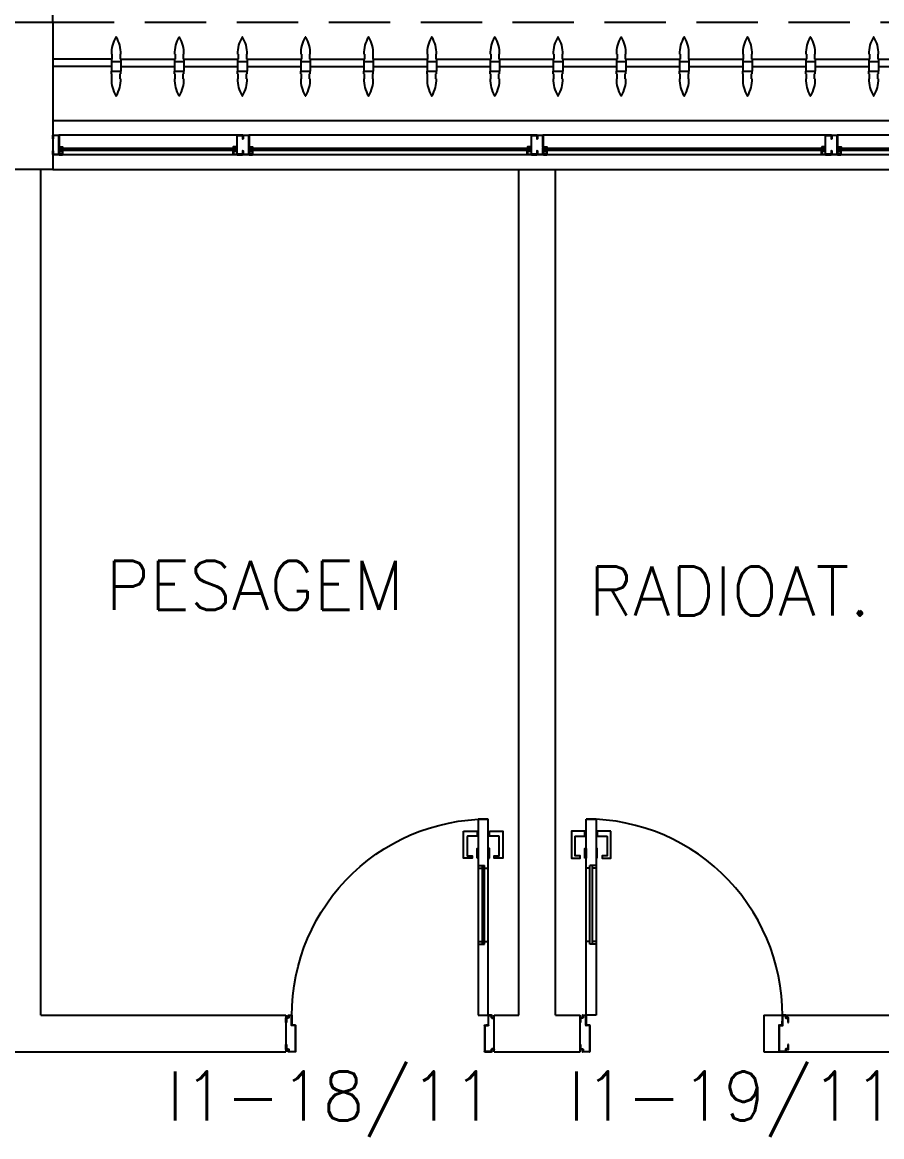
# Model space of a CAD drawing. Header units: millimetres. Extents: x 2801 to 3319, y 1187 to 1422.
# Drawn here: x 2949.05 to 2952.555, y 1353.454 to 1358 of the extents above; entities that cross this region are included whole.
import ezdxf

# ---------------------------------------------------------------- set-up
doc = ezdxf.new("R2010")
doc.units = ezdxf.units.MM
doc.linetypes.add('HIDDEN', pattern=[0.375, 0.25, -0.125])
for name, color, linetype in [('AR-ALV', 2, 'Continuous'), ('AR-BRISES', 1, 'Continuous'), ('AR-ESQ', 1, 'Continuous'), ('AR-ESTC', 3, 'Continuous'), ('AR-PEITORIL', 1, 'Continuous'), ('AR-PERGOLAPROJ', 1, 'HIDDEN'), ('AR-PORTA', 1, 'Continuous'), ('BR-PAINEL', 1, 'Continuous'), ('BR-SUPORTE', 1, 'Continuous'), ('DT-ESQ-BAGUETE-C', 2, 'Continuous'), ('DT-ESQ-MARCO-V', 1, 'Continuous'), ('DT-ESQ-PERFIL U-C', 2, 'Continuous'), ('DT-ESQ-VIDRO-C', 2, 'Continuous'), ('ENDEREÇO', 2, 'Continuous'), ('maçaneta', 1, 'Continuous'), ('mov', 1, 'Continuous'), ('PG-PROJ', 1, 'HIDDEN'), ('PM-PERFIL U-C', 2, 'Continuous'), ('PM-VIDRO', 1, 'Continuous'), ('pm1', 2, 'Continuous'), ('pm2', 2, 'Continuous'), ('TEXTO', 2, 'Continuous')]:
    doc.layers.add(name, color=color, linetype=linetype)
doc.styles.add('UNB-100', font='simplex.shx', dxfattribs={"height": 0.2})
doc.styles.add('UNB1-100', font='simplex.shx', dxfattribs={"height": 0.2})

# ---------------------------------------------------------------- blocks, each defined once
blk = doc.blocks.new('EF16-P')
at = {"layer": 'DT-ESQ-BAGUETE-C', "ltscale": 0.1}
for points in [[(1.936, -0.075), (1.9495, -0.075), (1.9495, -0.0735), (1.936, -0.0735), (1.936, -0.0615), (1.9495, -0.0615), (1.9495, -0.06), (1.936, -0.06, 0.414214), (1.9345, -0.0615), (1.9345, -0.0735, 0.414214)], [(2.014, -0.075), (2.0005, -0.075), (2.0005, -0.0735), (2.014, -0.0735), (2.014, -0.0615), (2.0005, -0.0615), (2.0005, -0.06), (2.014, -0.06, -0.414214), (2.0155, -0.0615), (2.0155, -0.0735, -0.414214)], [(3.136, -0.075), (3.1495, -0.075), (3.1495, -0.0735), (3.136, -0.0735), (3.136, -0.0615), (3.1495, -0.0615), (3.1495, -0.06), (3.136, -0.06, 0.414214), (3.1345, -0.0615), (3.1345, -0.0735, 0.414214)], [(3.214, -0.075), (3.2005, -0.075), (3.2005, -0.0735), (3.214, -0.0735), (3.214, -0.0615), (3.2005, -0.0615), (3.2005, -0.06), (3.214, -0.06, -0.414214), (3.2155, -0.0615), (3.2155, -0.0735, -0.414214)], [(4.336, -0.075), (4.3495, -0.075), (4.3495, -0.0735), (4.336, -0.0735), (4.336, -0.0615), (4.3495, -0.0615), (4.3495, -0.06), (4.336, -0.06, 0.414214), (4.3345, -0.0615), (4.3345, -0.0735, 0.414214)], [(4.414, -0.075), (4.4005, -0.075), (4.4005, -0.0735), (4.414, -0.0735), (4.414, -0.0615), (4.4005, -0.0615), (4.4005, -0.06), (4.414, -0.06, -0.414214), (4.4155, -0.0615), (4.4155, -0.0735, -0.414214)], [(5.111, -0.075), (5.1245, -0.075), (5.1245, -0.0735), (5.111, -0.0735), (5.111, -0.0615), (5.1245, -0.0615), (5.1245, -0.06), (5.111, -0.06, 0.414214), (5.1095, -0.0615), (5.1095, -0.0735, 0.414214)]]:
    blk.add_lwpolyline(points, format="xyb", close=True, dxfattribs=at)
at = {"layer": 'DT-ESQ-MARCO-V', "ltscale": 0.1}
for p, q in [((1.3985, -0.06), (1.9515, -0.06)), ((1.9985, -0.06), (3.1515, -0.06)), ((3.1985, -0.06), (4.3515, -0.06)), ((4.3985, -0.06), (5.1265, -0.06)), ((1.3985, -0.14), (1.9515, -0.14)), ((1.9985, -0.14), (3.1515, -0.14)), ((3.1985, -0.14), (4.3515, -0.14)), ((4.3985, -0.14), (5.1265, -0.14))]:
    blk.add_line(p, q, dxfattribs=at)
at = {"layer": 'DT-ESQ-PERFIL U-C', "ltscale": 0.1}
for points in [[(1.95, -0.0905), (1.95, -0.0905, -0.414214), (1.9515, -0.092), (1.9515, -0.1385), (1.9735, -0.1385), (1.9735, -0.125), (1.975, -0.125), (1.975, -0.1385, -0.414214), (1.9735, -0.14), (1.9515, -0.14, -0.414214), (1.95, -0.1385), (1.95, -0.092), (1.9365, -0.092, -1), (1.9365, -0.089), (1.95, -0.089), (1.95, -0.0615, -0.414214), (1.9515, -0.06), (1.9735, -0.06, -0.414214), (1.975, -0.0615), (1.975, -0.075), (1.9735, -0.075), (1.9735, -0.0615), (1.9515, -0.0615), (1.9515, -0.089, -0.414214), (1.95, -0.0905), (1.9365, -0.0905)], [(2, -0.0905), (2, -0.0905, 0.414214), (1.9985, -0.092), (1.9985, -0.1385), (1.9765, -0.1385), (1.9765, -0.125), (1.975, -0.125), (1.975, -0.1385, 0.414214), (1.9765, -0.14), (1.9985, -0.14, 0.414214), (2, -0.1385), (2, -0.092), (2.0135, -0.092, 1), (2.0135, -0.089), (2, -0.089), (2, -0.0615, 0.414214), (1.9985, -0.06), (1.9765, -0.06, 0.414214), (1.975, -0.0615), (1.975, -0.075), (1.9765, -0.075), (1.9765, -0.0615), (1.9985, -0.0615), (1.9985, -0.089, 0.414214), (2, -0.0905), (2.0135, -0.0905)], [(3.15, -0.0905), (3.15, -0.0905, -0.414214), (3.1515, -0.092), (3.1515, -0.1385), (3.1735, -0.1385), (3.1735, -0.125), (3.175, -0.125), (3.175, -0.1385, -0.414214), (3.1735, -0.14), (3.1515, -0.14, -0.414214), (3.15, -0.1385), (3.15, -0.092), (3.1365, -0.092, -1), (3.1365, -0.089), (3.15, -0.089), (3.15, -0.0615, -0.414214), (3.1515, -0.06), (3.1735, -0.06, -0.414214), (3.175, -0.0615), (3.175, -0.075), (3.1735, -0.075), (3.1735, -0.0615), (3.1515, -0.0615), (3.1515, -0.089, -0.414214), (3.15, -0.0905), (3.1365, -0.0905)], [(3.2, -0.0905), (3.2, -0.0905, 0.414214), (3.1985, -0.092), (3.1985, -0.1385), (3.1765, -0.1385), (3.1765, -0.125), (3.175, -0.125), (3.175, -0.1385, 0.414214), (3.1765, -0.14), (3.1985, -0.14, 0.414214), (3.2, -0.1385), (3.2, -0.092), (3.2135, -0.092, 1), (3.2135, -0.089), (3.2, -0.089), (3.2, -0.0615, 0.414214), (3.1985, -0.06), (3.1765, -0.06, 0.414214), (3.175, -0.0615), (3.175, -0.075), (3.1765, -0.075), (3.1765, -0.0615), (3.1985, -0.0615), (3.1985, -0.089, 0.414214), (3.2, -0.0905), (3.2135, -0.0905)], [(4.35, -0.0905), (4.35, -0.0905, -0.414214), (4.3515, -0.092), (4.3515, -0.1385), (4.3735, -0.1385), (4.3735, -0.125), (4.375, -0.125), (4.375, -0.1385, -0.414214), (4.3735, -0.14), (4.3515, -0.14, -0.414214), (4.35, -0.1385), (4.35, -0.092), (4.3365, -0.092, -1), (4.3365, -0.089), (4.35, -0.089), (4.35, -0.0615, -0.414214), (4.3515, -0.06), (4.3735, -0.06, -0.414214), (4.375, -0.0615), (4.375, -0.075), (4.3735, -0.075), (4.3735, -0.0615), (4.3515, -0.0615), (4.3515, -0.089, -0.414214), (4.35, -0.0905), (4.3365, -0.0905)], [(4.4, -0.0905), (4.4, -0.0905, 0.414214), (4.3985, -0.092), (4.3985, -0.1385), (4.3765, -0.1385), (4.3765, -0.125), (4.375, -0.125), (4.375, -0.1385, 0.414214), (4.3765, -0.14), (4.3985, -0.14, 0.414214), (4.4, -0.1385), (4.4, -0.092), (4.4135, -0.092, 1), (4.4135, -0.089), (4.4, -0.089), (4.4, -0.0615, 0.414214), (4.3985, -0.06), (4.3765, -0.06, 0.414214), (4.375, -0.0615), (4.375, -0.075), (4.3765, -0.075), (4.3765, -0.0615), (4.3985, -0.0615), (4.3985, -0.089, 0.414214), (4.4, -0.0905), (4.4135, -0.0905)], [(5.125, -0.0905), (5.125, -0.0905, -0.414214), (5.1265, -0.092), (5.1265, -0.1385), (5.1485, -0.1385), (5.1485, -0.125), (5.15, -0.125), (5.15, -0.1385, -0.414214), (5.1485, -0.14), (5.1265, -0.14, -0.414214), (5.125, -0.1385), (5.125, -0.092), (5.1115, -0.092, -1), (5.1115, -0.089), (5.125, -0.089), (5.125, -0.0615, -0.414214), (5.1265, -0.06), (5.1485, -0.06, -0.414214), (5.15, -0.0615), (5.15, -0.075), (5.1485, -0.075), (5.1485, -0.0615), (5.1265, -0.0615), (5.1265, -0.089, -0.414214), (5.125, -0.0905), (5.1115, -0.0905)]]:
    blk.add_lwpolyline(points, format="xyb", dxfattribs=at)
at = {"layer": 'DT-ESQ-VIDRO-C', "ltscale": 0.1}
for points in [[(1.402, -0.087), (1.402, -0.077), (1.948, -0.077), (1.948, -0.087)], [(2.002, -0.087), (2.002, -0.077), (3.148, -0.077), (3.148, -0.087)], [(3.202, -0.087), (3.202, -0.077), (4.348, -0.077), (4.348, -0.087)], [(4.402, -0.087), (4.402, -0.077), (5.123, -0.077), (5.123, -0.087)]]:
    blk.add_lwpolyline(points, close=True, dxfattribs=at)
blk = doc.blocks.new('BR-MODULO8')
at = {"layer": 'BR-PAINEL'}
for p, q in [((-4.9117, 0.27), (-4.9092, 0.27)), ((-4.9117, 0.25), (-4.9117, 0.24)), ((-4.9117, 0.25), (-4.9092, 0.25)), ((-4.9117, 0.24), (-4.8733, 0.24)), ((-4.9117, 0.24), (-4.9117, 0.2)), ((-4.9092, 0.27), (-4.9092, 0.25)), ((-4.8758, 0.27), (-4.8758, 0.25)), ((-4.8733, 0.27), (-4.8758, 0.27)), ((-4.8733, 0.25), (-4.8758, 0.25)), ((-4.8733, 0.25), (-4.8733, 0.24)), ((-4.8733, 0.24), (-4.8733, 0.2)), ((-4.6542, 0.27), (-4.6517, 0.27)), ((-4.6542, 0.25), (-4.6542, 0.24)), ((-4.6542, 0.25), (-4.6517, 0.25)), ((-4.6542, 0.24), (-4.6158, 0.24)), ((-4.6542, 0.24), (-4.6542, 0.2)), ((-4.6517, 0.27), (-4.6517, 0.25)), ((-4.6183, 0.27), (-4.6183, 0.25)), ((-4.6158, 0.27), (-4.6183, 0.27)), ((-4.6158, 0.25), (-4.6183, 0.25)), ((-4.6158, 0.25), (-4.6158, 0.24)), ((-4.6158, 0.24), (-4.6158, 0.2)), ((-4.3967, 0.27), (-4.3942, 0.27)), ((-4.3967, 0.25), (-4.3967, 0.24)), ((-4.3967, 0.25), (-4.3942, 0.25)), ((-4.3967, 0.24), (-4.3583, 0.24)), ((-4.3967, 0.24), (-4.3967, 0.2)), ((-4.3942, 0.27), (-4.3942, 0.25)), ((-4.3608, 0.27), (-4.3608, 0.25)), ((-4.3583, 0.27), (-4.3608, 0.27)), ((-4.3583, 0.25), (-4.3608, 0.25)), ((-4.3583, 0.25), (-4.3583, 0.24)), ((-4.3583, 0.24), (-4.3583, 0.2)), ((-4.1392, 0.27), (-4.1367, 0.27)), ((-4.1392, 0.25), (-4.1392, 0.24)), ((-4.1392, 0.25), (-4.1367, 0.25)), ((-4.1392, 0.24), (-4.1008, 0.24)), ((-4.1392, 0.24), (-4.1392, 0.2)), ((-4.1367, 0.27), (-4.1367, 0.25)), ((-4.1033, 0.27), (-4.1033, 0.25)), ((-4.1008, 0.27), (-4.1033, 0.27)), ((-4.1008, 0.25), (-4.1033, 0.25)), ((-4.1008, 0.25), (-4.1008, 0.24)), ((-4.1008, 0.24), (-4.1008, 0.2)), ((-3.8817, 0.27), (-3.8792, 0.27)), ((-3.8817, 0.25), (-3.8817, 0.24)), ((-3.8817, 0.25), (-3.8792, 0.25)), ((-3.8817, 0.24), (-3.8433, 0.24)), ((-3.8817, 0.24), (-3.8817, 0.2)), ((-3.8792, 0.27), (-3.8792, 0.25)), ((-3.8458, 0.27), (-3.8458, 0.25)), ((-3.8433, 0.27), (-3.8458, 0.27)), ((-3.8433, 0.25), (-3.8458, 0.25)), ((-3.8433, 0.25), (-3.8433, 0.24)), ((-3.8433, 0.24), (-3.8433, 0.2)), ((-3.6242, 0.27), (-3.6217, 0.27)), ((-3.6242, 0.25), (-3.6242, 0.24)), ((-3.6242, 0.25), (-3.6217, 0.25)), ((-3.6242, 0.24), (-3.5858, 0.24)), ((-3.6242, 0.24), (-3.6242, 0.2)), ((-3.6217, 0.27), (-3.6217, 0.25)), ((-3.5883, 0.27), (-3.5883, 0.25)), ((-3.5858, 0.27), (-3.5883, 0.27)), ((-3.5858, 0.25), (-3.5883, 0.25)), ((-3.5858, 0.25), (-3.5858, 0.24)), ((-3.5858, 0.24), (-3.5858, 0.2)), ((-3.3667, 0.27), (-3.3642, 0.27)), ((-3.3667, 0.25), (-3.3667, 0.24)), ((-3.3667, 0.25), (-3.3642, 0.25)), ((-3.3667, 0.24), (-3.3283, 0.24)), ((-3.3667, 0.24), (-3.3667, 0.2)), ((-3.3642, 0.27), (-3.3642, 0.25)), ((-3.3308, 0.27), (-3.3308, 0.25)), ((-3.3283, 0.27), (-3.3308, 0.27)), ((-3.3283, 0.25), (-3.3308, 0.25)), ((-3.3283, 0.25), (-3.3283, 0.24)), ((-3.3283, 0.24), (-3.3283, 0.2)), ((-3.1092, 0.27), (-3.1067, 0.27)), ((-3.1092, 0.25), (-3.1092, 0.24)), ((-3.1092, 0.25), (-3.1067, 0.25)), ((-3.1092, 0.24), (-3.0708, 0.24)), ((-3.1092, 0.24), (-3.1092, 0.2)), ((-3.1067, 0.27), (-3.1067, 0.25)), ((-3.0733, 0.27), (-3.0733, 0.25)), ((-3.0708, 0.27), (-3.0733, 0.27)), ((-3.0708, 0.25), (-3.0733, 0.25)), ((-3.0708, 0.25), (-3.0708, 0.24)), ((-3.0708, 0.24), (-3.0708, 0.2)), ((-2.8517, 0.27), (-2.8492, 0.27)), ((-2.8517, 0.25), (-2.8517, 0.24)), ((-2.8517, 0.25), (-2.8492, 0.25)), ((-2.8517, 0.24), (-2.8133, 0.24)), ((-2.8517, 0.24), (-2.8517, 0.2)), ((-2.8492, 0.27), (-2.8492, 0.25)), ((-2.8158, 0.27), (-2.8158, 0.25)), ((-2.8133, 0.27), (-2.8158, 0.27)), ((-2.8133, 0.25), (-2.8158, 0.25)), ((-2.8133, 0.25), (-2.8133, 0.24)), ((-2.8133, 0.24), (-2.8133, 0.2)), ((-2.5942, 0.27), (-2.5917, 0.27)), ((-2.5942, 0.25), (-2.5942, 0.24)), ((-2.5942, 0.25), (-2.5917, 0.25)), ((-2.5942, 0.24), (-2.5558, 0.24)), ((-2.5942, 0.24), (-2.5942, 0.2)), ((-2.5917, 0.27), (-2.5917, 0.25)), ((-2.5583, 0.27), (-2.5583, 0.25)), ((-2.5558, 0.27), (-2.5583, 0.27)), ((-2.5558, 0.25), (-2.5583, 0.25)), ((-2.5558, 0.25), (-2.5558, 0.24)), ((-2.5558, 0.24), (-2.5558, 0.2)), ((-2.3367, 0.27), (-2.3342, 0.27)), ((-2.3367, 0.25), (-2.3367, 0.24)), ((-2.3367, 0.25), (-2.3342, 0.25)), ((-2.3367, 0.24), (-2.2983, 0.24)), ((-2.3367, 0.24), (-2.3367, 0.2)), ((-2.3342, 0.27), (-2.3342, 0.25)), ((-2.3008, 0.27), (-2.3008, 0.25)), ((-2.2983, 0.27), (-2.3008, 0.27)), ((-2.2983, 0.25), (-2.3008, 0.25)), ((-2.2983, 0.25), (-2.2983, 0.24)), ((-2.2983, 0.24), (-2.2983, 0.2)), ((-2.0792, 0.27), (-2.0767, 0.27)), ((-2.0792, 0.25), (-2.0792, 0.24)), ((-2.0792, 0.25), (-2.0767, 0.25)), ((-2.0792, 0.24), (-2.0408, 0.24)), ((-2.0792, 0.24), (-2.0792, 0.2)), ((-2.0767, 0.27), (-2.0767, 0.25)), ((-2.0433, 0.27), (-2.0433, 0.25)), ((-2.0408, 0.27), (-2.0433, 0.27)), ((-2.0408, 0.25), (-2.0433, 0.25)), ((-2.0408, 0.25), (-2.0408, 0.24)), ((-2.0408, 0.24), (-2.0408, 0.2)), ((-1.8217, 0.27), (-1.8192, 0.27)), ((-1.8217, 0.25), (-1.8217, 0.24)), ((-1.8217, 0.25), (-1.8192, 0.25)), ((-1.8217, 0.24), (-1.7833, 0.24)), ((-1.8217, 0.24), (-1.8217, 0.2)), ((-1.8192, 0.27), (-1.8192, 0.25)), ((-1.7858, 0.27), (-1.7858, 0.25)), ((-1.7833, 0.27), (-1.7858, 0.27)), ((-1.7833, 0.25), (-1.7858, 0.25)), ((-1.7833, 0.25), (-1.7833, 0.24)), ((-1.7833, 0.24), (-1.7833, 0.2)), ((-4.9117, 0.2), (-4.8733, 0.2)), ((-4.9117, 0.19), (-4.9117, 0.2)), ((-4.9117, 0.19), (-4.9092, 0.19)), ((-4.9092, 0.17), (-4.9092, 0.19)), ((-4.8733, 0.19), (-4.8758, 0.19)), ((-4.8758, 0.17), (-4.8758, 0.19)), ((-4.8733, 0.19), (-4.8733, 0.2)), ((-4.6542, 0.2), (-4.6158, 0.2)), ((-4.6542, 0.19), (-4.6542, 0.2)), ((-4.6542, 0.19), (-4.6517, 0.19)), ((-4.6517, 0.17), (-4.6517, 0.19)), ((-4.6158, 0.19), (-4.6183, 0.19)), ((-4.6183, 0.17), (-4.6183, 0.19)), ((-4.6158, 0.19), (-4.6158, 0.2)), ((-4.3967, 0.2), (-4.3583, 0.2)), ((-4.3967, 0.19), (-4.3967, 0.2)), ((-4.3967, 0.19), (-4.3942, 0.19)), ((-4.3942, 0.17), (-4.3942, 0.19)), ((-4.3583, 0.19), (-4.3608, 0.19)), ((-4.3608, 0.17), (-4.3608, 0.19)), ((-4.3583, 0.19), (-4.3583, 0.2)), ((-4.1392, 0.2), (-4.1008, 0.2)), ((-4.1392, 0.19), (-4.1392, 0.2)), ((-4.1392, 0.19), (-4.1367, 0.19)), ((-4.1367, 0.17), (-4.1367, 0.19)), ((-4.1008, 0.19), (-4.1033, 0.19)), ((-4.1033, 0.17), (-4.1033, 0.19)), ((-4.1008, 0.19), (-4.1008, 0.2)), ((-3.8817, 0.2), (-3.8433, 0.2)), ((-3.8817, 0.19), (-3.8817, 0.2)), ((-3.8817, 0.19), (-3.8792, 0.19)), ((-3.8792, 0.17), (-3.8792, 0.19)), ((-3.8433, 0.19), (-3.8458, 0.19)), ((-3.8458, 0.17), (-3.8458, 0.19)), ((-3.8433, 0.19), (-3.8433, 0.2)), ((-3.6242, 0.2), (-3.5858, 0.2)), ((-3.6242, 0.19), (-3.6242, 0.2)), ((-3.6242, 0.19), (-3.6217, 0.19)), ((-3.6217, 0.17), (-3.6217, 0.19)), ((-3.5858, 0.19), (-3.5883, 0.19)), ((-3.5883, 0.17), (-3.5883, 0.19)), ((-3.5858, 0.19), (-3.5858, 0.2)), ((-3.3667, 0.2), (-3.3283, 0.2)), ((-3.3667, 0.19), (-3.3667, 0.2)), ((-3.3667, 0.19), (-3.3642, 0.19)), ((-3.3642, 0.17), (-3.3642, 0.19)), ((-3.3283, 0.19), (-3.3308, 0.19)), ((-3.3308, 0.17), (-3.3308, 0.19)), ((-3.3283, 0.19), (-3.3283, 0.2)), ((-3.1092, 0.2), (-3.0708, 0.2)), ((-3.1092, 0.19), (-3.1092, 0.2)), ((-3.1092, 0.19), (-3.1067, 0.19)), ((-3.1067, 0.17), (-3.1067, 0.19)), ((-3.0708, 0.19), (-3.0733, 0.19)), ((-3.0733, 0.17), (-3.0733, 0.19)), ((-3.0708, 0.19), (-3.0708, 0.2)), ((-2.8517, 0.2), (-2.8133, 0.2)), ((-2.8517, 0.19), (-2.8517, 0.2)), ((-2.8517, 0.19), (-2.8492, 0.19)), ((-2.8492, 0.17), (-2.8492, 0.19)), ((-2.8133, 0.19), (-2.8158, 0.19)), ((-2.8158, 0.17), (-2.8158, 0.19)), ((-2.8133, 0.19), (-2.8133, 0.2)), ((-2.5942, 0.2), (-2.5558, 0.2)), ((-2.5942, 0.19), (-2.5942, 0.2)), ((-2.5942, 0.19), (-2.5917, 0.19)), ((-2.5917, 0.17), (-2.5917, 0.19)), ((-2.5558, 0.19), (-2.5583, 0.19)), ((-2.5583, 0.17), (-2.5583, 0.19)), ((-2.5558, 0.19), (-2.5558, 0.2)), ((-2.3367, 0.2), (-2.2983, 0.2)), ((-2.3367, 0.19), (-2.3367, 0.2)), ((-2.3367, 0.19), (-2.3342, 0.19)), ((-2.3342, 0.17), (-2.3342, 0.19)), ((-2.2983, 0.19), (-2.3008, 0.19)), ((-2.3008, 0.17), (-2.3008, 0.19)), ((-2.2983, 0.19), (-2.2983, 0.2)), ((-2.0792, 0.2), (-2.0408, 0.2)), ((-2.0792, 0.19), (-2.0792, 0.2)), ((-2.0792, 0.19), (-2.0767, 0.19)), ((-2.0767, 0.17), (-2.0767, 0.19)), ((-2.0408, 0.19), (-2.0433, 0.19)), ((-2.0433, 0.17), (-2.0433, 0.19)), ((-2.0408, 0.19), (-2.0408, 0.2)), ((-1.8217, 0.2), (-1.7833, 0.2)), ((-1.8217, 0.19), (-1.8217, 0.2)), ((-1.8217, 0.19), (-1.8192, 0.19)), ((-1.8192, 0.17), (-1.8192, 0.19)), ((-1.7833, 0.19), (-1.7858, 0.19)), ((-1.7858, 0.17), (-1.7858, 0.19)), ((-1.7833, 0.19), (-1.7833, 0.2)), ((-4.9117, 0.17), (-4.9092, 0.17)), ((-4.8733, 0.17), (-4.8758, 0.17)), ((-4.6542, 0.17), (-4.6517, 0.17)), ((-4.6158, 0.17), (-4.6183, 0.17)), ((-4.3967, 0.17), (-4.3942, 0.17)), ((-4.3583, 0.17), (-4.3608, 0.17)), ((-4.1392, 0.17), (-4.1367, 0.17)), ((-4.1008, 0.17), (-4.1033, 0.17)), ((-3.8817, 0.17), (-3.8792, 0.17)), ((-3.8433, 0.17), (-3.8458, 0.17)), ((-3.6242, 0.17), (-3.6217, 0.17)), ((-3.5858, 0.17), (-3.5883, 0.17)), ((-3.3667, 0.17), (-3.3642, 0.17)), ((-3.3283, 0.17), (-3.3308, 0.17)), ((-3.1092, 0.17), (-3.1067, 0.17)), ((-3.0708, 0.17), (-3.0733, 0.17)), ((-2.8517, 0.17), (-2.8492, 0.17)), ((-2.8133, 0.17), (-2.8158, 0.17)), ((-2.5942, 0.17), (-2.5917, 0.17)), ((-2.5558, 0.17), (-2.5583, 0.17)), ((-2.3367, 0.17), (-2.3342, 0.17)), ((-2.2983, 0.17), (-2.3008, 0.17)), ((-2.0792, 0.17), (-2.0767, 0.17)), ((-2.0408, 0.17), (-2.0433, 0.17)), ((-1.8217, 0.17), (-1.8192, 0.17)), ((-1.7833, 0.17), (-1.7858, 0.17))]:
    blk.add_line(p, q, dxfattribs=at)
for centre, radius, start, end in [((-4.7867, 0.2739), 0.1251, 148.4721, 181.772), ((-4.8925, 0.3387), 0.001, 37.1012, 142.8988), ((-4.9983, 0.2739), 0.1251, 358.228, 31.5279), ((-4.5292, 0.2739), 0.1251, 148.4721, 181.772), ((-4.635, 0.3387), 0.001, 37.1012, 142.8988), ((-4.7408, 0.2739), 0.1251, 358.228, 31.5279), ((-4.2717, 0.2739), 0.1251, 148.4721, 181.772), ((-4.3775, 0.3387), 0.001, 37.1012, 142.8988), ((-4.4833, 0.2739), 0.1251, 358.228, 31.5279), ((-4.0142, 0.2739), 0.1251, 148.4721, 181.772), ((-4.12, 0.3387), 0.001, 37.1012, 142.8988), ((-4.2258, 0.2739), 0.1251, 358.228, 31.5279), ((-3.7567, 0.2739), 0.1251, 148.4721, 181.772), ((-3.8625, 0.3387), 0.001, 37.1012, 142.8988), ((-3.9683, 0.2739), 0.1251, 358.228, 31.5279), ((-3.4992, 0.2739), 0.1251, 148.4721, 181.772), ((-3.605, 0.3387), 0.001, 37.1012, 142.8988), ((-3.7108, 0.2739), 0.1251, 358.228, 31.5279), ((-3.2417, 0.2739), 0.1251, 148.4721, 181.772), ((-3.3475, 0.3387), 0.001, 37.1012, 142.8988), ((-3.4533, 0.2739), 0.1251, 358.228, 31.5279), ((-2.9842, 0.2739), 0.1251, 148.4721, 181.772), ((-3.09, 0.3387), 0.001, 37.1012, 142.8988), ((-3.1958, 0.2739), 0.1251, 358.228, 31.5279), ((-2.7267, 0.2739), 0.1251, 148.4721, 181.772), ((-2.8325, 0.3387), 0.001, 37.1012, 142.8988), ((-2.9383, 0.2739), 0.1251, 358.228, 31.5279), ((-2.4692, 0.2739), 0.1251, 148.4721, 181.772), ((-2.575, 0.3387), 0.001, 37.1012, 142.8988), ((-2.6808, 0.2739), 0.1251, 358.228, 31.5279), ((-2.2117, 0.2739), 0.1251, 148.4721, 181.772), ((-2.3175, 0.3387), 0.001, 37.1012, 142.8988), ((-2.4233, 0.2739), 0.1251, 358.228, 31.5279), ((-1.9542, 0.2739), 0.1251, 148.4721, 181.772), ((-2.06, 0.3387), 0.001, 37.1012, 142.8988), ((-2.1658, 0.2739), 0.1251, 358.228, 31.5279), ((-1.6967, 0.2739), 0.1251, 148.4721, 181.772), ((-1.8025, 0.3387), 0.001, 37.1012, 142.8988), ((-1.9083, 0.2739), 0.1251, 358.228, 31.5279), ((-4.7867, 0.1661), 0.1251, 178.228, 211.5279), ((-4.9983, 0.1661), 0.1251, 328.4721, 1.772), ((-4.5292, 0.1661), 0.1251, 178.228, 211.5279), ((-4.7408, 0.1661), 0.1251, 328.4721, 1.772), ((-4.2717, 0.1661), 0.1251, 178.228, 211.5279), ((-4.4833, 0.1661), 0.1251, 328.4721, 1.772), ((-4.0142, 0.1661), 0.1251, 178.228, 211.5279), ((-4.2258, 0.1661), 0.1251, 328.4721, 1.772), ((-3.7567, 0.1661), 0.1251, 178.228, 211.5279), ((-3.9683, 0.1661), 0.1251, 328.4721, 1.772), ((-3.4992, 0.1661), 0.1251, 178.228, 211.5279), ((-3.7108, 0.1661), 0.1251, 328.4721, 1.772), ((-3.2417, 0.1661), 0.1251, 178.228, 211.5279), ((-3.4533, 0.1661), 0.1251, 328.4721, 1.772), ((-2.9842, 0.1661), 0.1251, 178.228, 211.5279), ((-3.1958, 0.1661), 0.1251, 328.4721, 1.772), ((-2.7267, 0.1661), 0.1251, 178.228, 211.5279), ((-2.9383, 0.1661), 0.1251, 328.4721, 1.772), ((-2.4692, 0.1661), 0.1251, 178.228, 211.5279), ((-2.6808, 0.1661), 0.1251, 328.4721, 1.772), ((-2.2117, 0.1661), 0.1251, 178.228, 211.5279), ((-2.4233, 0.1661), 0.1251, 328.4721, 1.772), ((-1.9542, 0.1661), 0.1251, 178.228, 211.5279), ((-2.1658, 0.1661), 0.1251, 328.4721, 1.772), ((-1.6967, 0.1661), 0.1251, 178.228, 211.5279), ((-1.9083, 0.1661), 0.1251, 328.4721, 1.772), ((-4.8925, 0.1013), 0.001, 217.1012, 322.8988), ((-4.635, 0.1013), 0.001, 217.1012, 322.8988), ((-4.3775, 0.1013), 0.001, 217.1012, 322.8988), ((-4.12, 0.1013), 0.001, 217.1012, 322.8988), ((-3.8625, 0.1013), 0.001, 217.1012, 322.8988), ((-3.605, 0.1013), 0.001, 217.1012, 322.8988), ((-3.3475, 0.1013), 0.001, 217.1012, 322.8988), ((-3.09, 0.1013), 0.001, 217.1012, 322.8988), ((-2.8325, 0.1013), 0.001, 217.1012, 322.8988), ((-2.575, 0.1013), 0.001, 217.1012, 322.8988), ((-2.3175, 0.1013), 0.001, 217.1012, 322.8988), ((-2.06, 0.1013), 0.001, 217.1012, 322.8988), ((-1.8025, 0.1013), 0.001, 217.1012, 322.8988)]:
    blk.add_arc(centre, radius, start, end, dxfattribs=at)
at = {"layer": 'BR-SUPORTE'}
for p, q in [((-4.9117, 0.25), (-5.15, 0.25)), ((-4.8733, 0.25), (-4.6517, 0.25)), ((-4.6158, 0.25), (-4.3942, 0.25)), ((-4.3583, 0.25), (-4.1367, 0.25)), ((-4.1008, 0.25), (-3.8792, 0.25)), ((-3.8433, 0.25), (-3.6217, 0.25)), ((-3.5858, 0.25), (-3.3642, 0.25)), ((-3.3283, 0.25), (-3.1067, 0.25)), ((-3.0708, 0.25), (-2.8492, 0.25)), ((-2.8133, 0.25), (-2.5917, 0.25)), ((-2.5558, 0.25), (-2.3342, 0.25)), ((-2.2983, 0.25), (-2.0767, 0.25)), ((-2.0408, 0.25), (-1.8192, 0.25)), ((-1.7833, 0.25), (-1.5617, 0.25)), ((-4.9117, 0.22), (-5.15, 0.22)), ((-4.8733, 0.22), (-4.6542, 0.22)), ((-4.6158, 0.22), (-4.3967, 0.22)), ((-4.3583, 0.22), (-4.1392, 0.22)), ((-4.1008, 0.22), (-3.8817, 0.22)), ((-3.8433, 0.22), (-3.6242, 0.22)), ((-3.5858, 0.22), (-3.3667, 0.22)), ((-3.3283, 0.22), (-3.1092, 0.22)), ((-3.0708, 0.22), (-2.8517, 0.22)), ((-2.8133, 0.22), (-2.5942, 0.22)), ((-2.5558, 0.22), (-2.3367, 0.22)), ((-2.2983, 0.22), (-2.0792, 0.22)), ((-2.0408, 0.22), (-1.8217, 0.22)), ((-1.7833, 0.22), (-1.5642, 0.22))]:
    blk.add_line(p, q, dxfattribs=at)
blk = doc.blocks.new('PG-MODULO1-PJ-C')
at = {"layer": 'PG-PROJ'}
for q in [(0.2, 3), (5.35, 0)]:
    blk.add_line((0.2, 0), q, dxfattribs=at)
blk = doc.blocks.new('PM3V')
at = {"layer": 'maçaneta'}
for points in [[(0.02, 0.9), (-0.035, 0.9), (-0.035, 0.79), (0, 0.79), (0, 0.8), (-0.02, 0.8), (-0.02, 0.8785, -0.414214), (-0.0185, 0.88), (0.02, 0.88)], [(0.125, 0.9), (0.07, 0.9), (0.07, 0.88), (0.1085, 0.88, -0.414214), (0.11, 0.8785), (0.11, 0.8), (0.09, 0.8), (0.09, 0.79), (0.125, 0.79)]]:
    blk.add_lwpolyline(points, format="xyb", close=True, dxfattribs=at)
for points in [[(0.02, 0.79), (0.02, 0.83), (0.025, 0.83), (0.025, 0.79)], [(0.07, 0.79), (0.07, 0.83), (0.065, 0.83), (0.065, 0.79)]]:
    blk.add_lwpolyline(points, close=True, dxfattribs=at)
at = {"layer": 'mov'}
blk.add_arc((0.025, 0.15), 0.8, 356.8472, 90, dxfattribs=at)
at = {"layer": 'PM-PERFIL U-C'}
for p, q in [((0, 0.12), (0, 0.1385)), ((0.0015, 0.14), (0.01, 0.14)), ((0.002, 0.138), (0.002, 0.12)), ((0.0105, 0.138), (0.002, 0.138)), ((0.01, 0.14), (0.01, 0.1485)), ((0.0115, 0.15), (0.0235, 0.15)), ((0.012, 0.148), (0.012, 0.1395)), ((0.023, 0.148), (0.012, 0.148)), ((0.023, 0.1085), (0.023, 0.148)), ((0.025, 0.1485), (0.025, 0.109)), ((0.825, 0.1485), (0.825, 0.109)), ((0.8385, 0.15), (0.8265, 0.15)), ((0.827, 0.148), (0.838, 0.148)), ((0.827, 0.1085), (0.827, 0.148)), ((0.838, 0.148), (0.838, 0.1395)), ((0.8395, 0.138), (0.848, 0.138)), ((0.84, 0.14), (0.84, 0.1485)), ((0.8485, 0.14), (0.84, 0.14)), ((0.848, 0.138), (0.848, 0.12)), ((0.85, 0.12), (0.85, 0.1385)), ((0.002, 0.12), (0, 0.12)), ((0.038, 0.107), (0.0245, 0.107)), ((0.0385, 0.109), (0.025, 0.109)), ((0.038, 0.107), (0.038, 0.002)), ((0.04, 0.1075), (0.04, 0.0015)), ((0.81, 0.1075), (0.81, 0.0015)), ((0.8115, 0.109), (0.825, 0.109)), ((0.812, 0.107), (0.8255, 0.107)), ((0.812, 0.107), (0.812, 0.002)), ((0.848, 0.12), (0.85, 0.12)), ((0, 0.03), (0.002, 0.03)), ((0, 0.0115), (0, 0.03)), ((0.01, 0.01), (0.0015, 0.01)), ((0.002, 0.03), (0.002, 0.012)), ((0.002, 0.012), (0.0105, 0.012)), ((0.01, 0.0015), (0.01, 0.01)), ((0.0385, 0), (0.0115, 0)), ((0.012, 0.0105), (0.012, 0.002)), ((0.012, 0.002), (0.038, 0.002)), ((0.8115, 0), (0.8385, 0)), ((0.838, 0.002), (0.812, 0.002)), ((0.838, 0.0105), (0.838, 0.002)), ((0.848, 0.012), (0.8395, 0.012)), ((0.84, 0.0015), (0.84, 0.01)), ((0.84, 0.01), (0.8485, 0.01)), ((0.85, 0.03), (0.848, 0.03)), ((0.848, 0.03), (0.848, 0.012)), ((0.85, 0.0115), (0.85, 0.03))]:
    blk.add_line(p, q, dxfattribs=at)
for centre, start, end in [((0.0015, 0.1385), 90, 180), ((0.0115, 0.1485), 90, 180), ((0.0105, 0.1395), 270, 0), ((0.0235, 0.1485), 360, 90), ((0.8265, 0.1485), 90, 180), ((0.8395, 0.1395), 180, 270), ((0.8385, 0.1485), 0, 90), ((0.8485, 0.1385), 0, 90), ((0.0245, 0.1085), 180, 270), ((0.0385, 0.1075), 0, 90), ((0.8115, 0.1075), 90, 180), ((0.8255, 0.1085), 270, 0), ((0.0015, 0.0115), 180, 270), ((0.0115, 0.0015), 180, 270), ((0.0105, 0.0105), 0, 90), ((0.0385, 0.0015), 269.9386, 0), ((0.8115, 0.0015), 180, 270.0614), ((0.8395, 0.0105), 90, 180), ((0.8385, 0.0015), 270, 0), ((0.8485, 0.0115), 270, 0)]:
    blk.add_arc(centre, 0.0015, start, end, dxfattribs=at)
at = {"layer": 'PM-VIDRO'}
for p, q in [((0.04, 0.45), (0.04, 0.75)), ((0.05, 0.75), (0.05, 0.45))]:
    blk.add_line(p, q, dxfattribs=at)
at = {"layer": 'pm1'}
for p, q in [((0.025, 0.95), (0.065, 0.95)), ((0.025, 0.75), (0.025, 0.95)), ((0.065, 0.95), (0.065, 0.76)), ((0.04, 0.75), (0.025, 0.75)), ((0.065, 0.76), (0.04, 0.76)), ((0.04, 0.75), (0.04, 0.76)), ((0.05, 0.76), (0.05, 0.75)), ((0.065, 0.75), (0.05, 0.75)), ((0.065, 0.76), (0.065, 0.75)), ((0.025, 0.15), (0.025, 0.45)), ((0.04, 0.45), (0.025, 0.45)), ((0.04, 0.44), (0.04, 0.45)), ((0.065, 0.44), (0.04, 0.44)), ((0.065, 0.45), (0.05, 0.45)), ((0.05, 0.45), (0.05, 0.44)), ((0.065, 0.45), (0.065, 0.44)), ((0.065, 0.44), (0.065, 0.15)), ((0.065, 0.15), (0.025, 0.15))]:
    blk.add_line(p, q, dxfattribs=at)
at = {"layer": 'pm2'}
for p, q in [((0.025, 0.45), (0.025, 0.75)), ((0.065, 0.75), (0.065, 0.45)), ((0.025, 0.15), (0.025, 0.109)), ((0.025, 0.109), (0.035, 0.109)), ((0.8252, 0.109), (0.8152, 0.109)), ((0.8152, 0), (0.8402, 0)), ((0.8402, 0.01), (0.8502, 0.01)), ((0.8402, 0), (0.8402, 0.01))]:
    blk.add_line(p, q, dxfattribs=at)

msp = doc.modelspace()

# ---------------------------------------------------------------- linework, layer by layer
at = {"layer": 'AR-ALV'}
for p, q in [((2949.1249, 1353.9498), (2949.1249, 1357.3998)), ((2951.0749, 1353.9498), (2951.0749, 1357.3998)), ((2951.0749, 1357.3998), (2951.2249, 1357.3998)), ((2951.2249, 1353.9498), (2951.2249, 1357.3998)), ((2949.1249, 1353.9498), (2950.1249, 1353.9498)), ((2950.1249, 1353.9498), (2950.1249, 1353.7998)), ((2950.9749, 1353.7998), (2950.9749, 1353.9498)), ((2950.9749, 1353.9498), (2951.0749, 1353.9498)), ((2951.2249, 1353.9498), (2951.3249, 1353.9498)), ((2951.3249, 1353.7998), (2951.3249, 1353.9498)), ((2952.0749, 1353.9498), (2952.0749, 1353.7998)), ((2952.0749, 1353.9498), (2952.8749, 1353.9498)), ((2947.6249, 1353.7998), (2950.1249, 1353.7998)), ((2950.9749, 1353.7998), (2951.3249, 1353.7998)), ((2952.0749, 1353.7998), (2952.7249, 1353.7998))]:
    msp.add_line(p, q, dxfattribs=at)
at = {"layer": 'AR-ESTC'}
msp.add_lwpolyline([(2948.9749, 1357.9998), (2949.1749, 1357.9998), (2949.1749, 1357.3998), (2948.9749, 1357.3998)], close=True, dxfattribs=at)
at = {"layer": 'AR-PEITORIL'}
for p, q in [((2949.1749, 1357.5998), (2954.3249, 1357.5998)), ((2949.1749, 1357.3998), (2954.3249, 1357.3998))]:
    msp.add_line(p, q, dxfattribs=at)

# ---------------------------------------------------------------- block references
at = {"layer": 'AR-BRISES'}
msp.add_blockref('BR-MODULO8', (2954.3249, 1357.5998), dxfattribs=at)
at = {"layer": 'AR-ESQ', "rotation": 180}
msp.add_blockref('EF16-P', (2954.3249, 1357.3998), dxfattribs=at)
at = {"layer": 'AR-PERGOLAPROJ'}
msp.add_blockref('PG-MODULO1-PJ-C', (2948.9749, 1357.9998), dxfattribs=at)
at = {"layer": 'AR-PORTA', "xscale": -1}
msp.add_blockref('PM3V', (2950.9749, 1353.7998), dxfattribs=at)
at = {"layer": 'AR-PORTA'}
msp.add_blockref('PM3V', (2951.3249, 1353.7998), dxfattribs=at)

# ---------------------------------------------------------------- texts
at = {"layer": 'ENDEREÇO', "style": 'UNB1-100'}
for s, p in [('I1-18/11', (2949.6398, 1353.5205)), ('I1-19/11', (2951.2754, 1353.5205))]:
    msp.add_text(s, height=0.2, dxfattribs=at).set_placement(p)
at = {"layer": 'TEXTO', "style": 'UNB-100'}
for s, p in [('PESAGEM', (2949.3897, 1355.6028)), ('RADIOAT.', (2951.3605, 1355.5794))]:
    msp.add_text(s, height=0.2, dxfattribs=at).set_placement(p)

doc.saveas('drawing.dxf')
